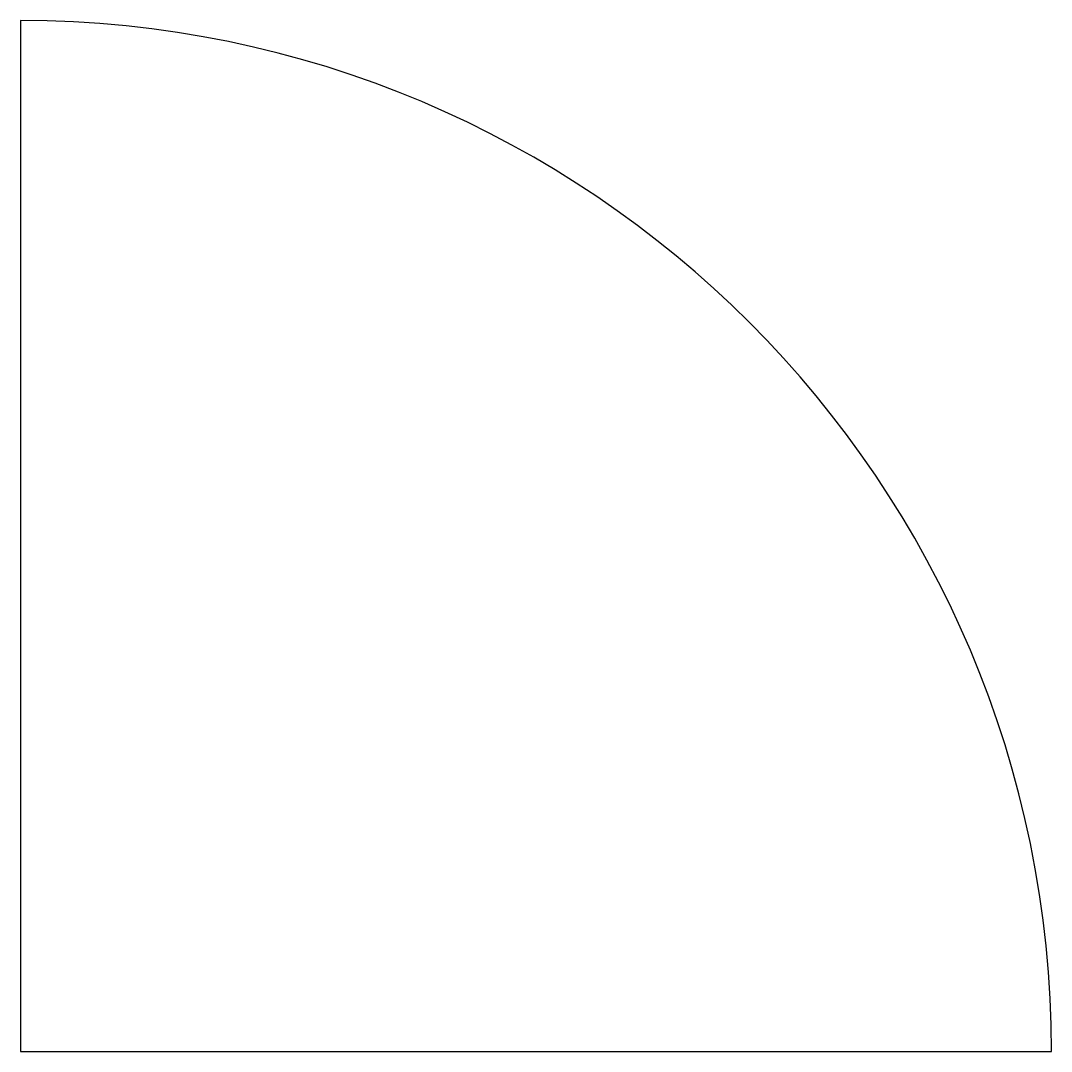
# Model space of a CAD drawing. Header units: millimetres. Extents: x 0 to 70, y 0 to 70.
import ezdxf

# ---------------------------------------------------------------- set-up
doc = ezdxf.new("R2010")
doc.units = ezdxf.units.MM

msp = doc.modelspace()

# ---------------------------------------------------------------- linework, layer by layer
for p, q in [((0, 70), (0, 0)), ((0, 0), (70, 0))]:
    msp.add_line(p, q)
msp.add_arc((0, 0), 70, 0, 90)

doc.saveas('drawing.dxf')
